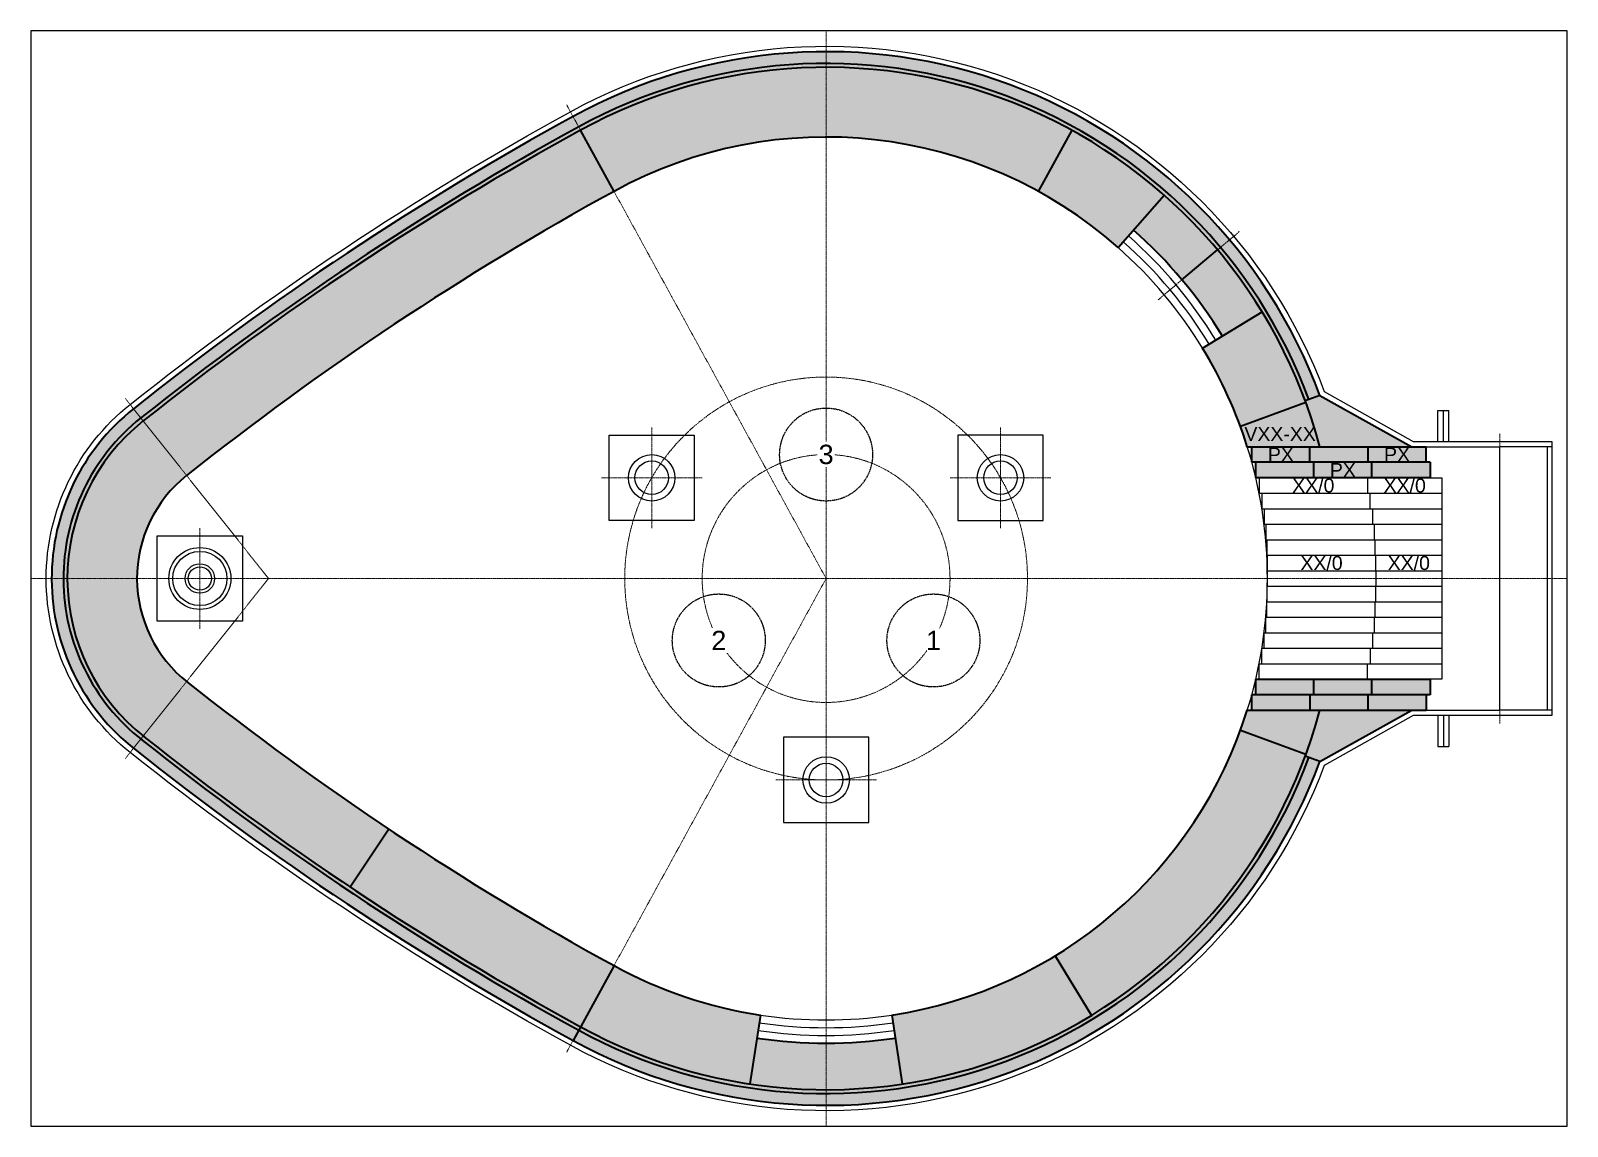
# Model space of a CAD drawing. Header units: millimetres. Extents: x 0 to 66028, y -12917 to 11698.
# Drawn here: x 22223 to 32143, y -12917 to -5847 of the extents above; entities that cross this region are included whole.
import ezdxf
from ezdxf.enums import TextEntityAlignment as Align

# ---------------------------------------------------------------- set-up
doc = ezdxf.new("R2010")
doc.units = ezdxf.units.MM
doc.linetypes.add('AM_DIN_G_W050', pattern=[13.75, 9.75, -1.5, 1, -1.5])
doc.layers.add('AM_VIEWS', color=1, linetype='Continuous', lineweight=25, plot=False)
for name, color, linetype, lineweight, true_color in [('BACKFILLING MIX', 5, 'Continuous', 25, 0x0000ff), ('BURNER AREA', 7, 'Continuous', 25, 0xffbf7f), ('HOTSPOT', 30, 'Continuous', 25, 0xff7f00), ('PERMANENT LINING', 7, 'Continuous', 25, 0xabab54), ('RAMMING MIX', 7, 'Continuous', 25, 0x007f1f), ('SLAG ZONE', 7, 'Continuous', 25, 0xff7f7f)]:
    doc.layers.add(name, color=color, linetype=linetype, lineweight=lineweight, true_color=true_color)
for name, color, linetype, lineweight in [('Kontur_018', 4, 'Continuous', 25), ('Kontur_025', 3, 'Continuous', 25), ('Kontur_035', 2, 'Continuous', 35), ('Mitte_018', 4, 'AM_DIN_G_W050', 18), ('Mitte_025', 3, 'AM_DIN_G_W050', 25)]:
    doc.layers.add(name, color=color, linetype=linetype, lineweight=lineweight)
doc.layers.add('Text_3', color=2, linetype='Continuous')
doc.layers.add('Text_5', color=1, linetype='Continuous')
doc.styles.get("Standard").update_dxf_attribs({"font": 'arial.ttf'})

msp = doc.modelspace()

# ---------------------------------------------------------------- hatches: boundary and pattern name
at = {"layer": 'BACKFILLING MIX'}
h = msp.add_hatch(color=256, dxfattribs=at)
h.dxf.hatch_style = 2
h.paths.add_polyline_path([(22948.98300027667, -8365.021584944918), (22933.42147100504, -8345.455317883263, 0.2285893711791369), (22433.5600612163, -9381.684821480118), (22458.5600612163, -9381.684821480118, -0.2285893711792085)])
h.paths.add_polyline_path([(25772.09322162315, -6488.642149730356), (25760.07757342399, -6466.71900672009, 0.04266508979177508), (22933.42147100503, -8345.455317883256), (22948.98300027667, -8365.021584944916, -0.0426651029513539)])
h.paths.add_polyline_path([(27357.5600612163, -6082.684821480118), (27357.5600612163, -6057.684821480119, 0.1259919517822538), (25760.08214956816, -6466.716498874144), (25772.09687513711, -6488.640147509867, -0.1259919517822538)])
h.paths.add_polyline_path([(27357.5600612163, -6057.684821480119), (27357.5600612163, -6082.684821480118, -0.1259919517822545), (28943.0232472955, -6488.640147509872), (28955.03797286445, -6466.716498874149, 0.1259919517822545)])
h.paths.add_polyline_path([(28955.03797286445, -6466.716498874149), (28943.0232472955, -6488.640147509873, -0.1805664422306886), (30450.96605165574, -8235.281586002573), (30474.40804915832, -8226.594080429084, 0.1805664422306885)])
h = msp.add_hatch(color=256, dxfattribs=at)
h.dxf.hatch_style = 2
h.paths.add_polyline_path([(22948.98300027667, -10398.34805801532), (22933.42147100504, -10417.91432507697, -0.2285893711791369), (22433.5600612163, -9381.684821480118), (22458.5600612163, -9381.684821480118, 0.2285893711792085)])
h.paths.add_polyline_path([(25772.09322162315, -12274.72749322988), (25760.07757342399, -12296.65063624015, -0.04266508979177508), (22933.42147100503, -10417.91432507698), (22948.98300027667, -10398.34805801532, 0.0426651029513539)])
h.paths.add_polyline_path([(27357.5600612163, -12680.68482148012), (27357.5600612163, -12705.68482148012, -0.1259919517822538), (25760.08214956816, -12296.65314408609), (25772.09687513711, -12274.72949545037, 0.1259919517822538)])
h.paths.add_polyline_path([(27357.5600612163, -12705.68482148012), (27357.5600612163, -12680.68482148012, 0.1259919517822545), (28943.0232472955, -12274.72949545036), (28955.03797286445, -12296.65314408609, -0.1259919517822545)])
h.paths.add_polyline_path([(28955.03797286445, -12296.65314408609), (28943.0232472955, -12274.72949545036, 0.1805664422306886), (30450.96605165574, -10528.08805695766), (30474.40804915832, -10536.77556253115, -0.1805664422306885)])
at = {"layer": 'BURNER AREA'}
h = msp.add_hatch(color=256, dxfattribs=at)
h.dxf.hatch_style = 2
edge = h.paths.add_edge_path()
edge.add_arc((27357.56006120815, -9381.684821477202), 2999.000000004703, 402.8560347772316, 405.7120695544562)
edge.add_line((29451.65531705123, -7234.881137046856), (29661.13466908588, -7020.129184620008))
edge.add_arc((27357.56006121202, -9381.68482147337), 3298.999999999259, 402.8560347772283, 405.71206955445814, ccw=False)
edge.add_line((29775.94158195442, -7137.841729782956), (29556.02207415724, -7341.889297987648))
edge = h.paths.add_edge_path()
edge.add_arc((27357.56006121208, -9381.684821473164), 2998.999999999067, 405.7120695544563, 408.5681043316864)
edge.add_line((29342.08634582924, -7133.206130078021), (29540.60514722481, -6908.283286657294))
edge.add_arc((27357.56006121245, -9381.6848214728), 3298.999999998547, 405.7120695544566, 408.5681043316871, ccw=False)
edge.add_line((29661.13466908588, -7020.129184620009), (29451.65531705123, -7234.881137046855))
edge = h.paths.add_edge_path()
edge.add_arc((27357.56006120991, -9381.68482147531), 2999.000000002121, 400.0000000000009, 402.856034777228)
edge.add_line((29556.02207415724, -7341.889297987645), (29775.94158195442, -7137.841729782955))
edge.add_arc((27357.56006121134, -9381.684821474026), 3299.000000000198, 399.9999999999997, 402.8560347772286, ccw=False)
edge.add_line((29884.74067906101, -7261.128497118019), (29654.92734612532, -7453.964780023977))
edge = h.paths.add_edge_path()
edge.add_arc((27357.56006120981, -9381.684821475186), 2999.000000002122, 397.1439652227708, 399.9999999999978)
edge.add_line((29654.92734612532, -7453.964780023975), (29884.74067906101, -7261.128497118017))
edge.add_arc((27357.56006121132, -9381.684821473997), 3299.000000000199, 397.1439652227702, 399.9999999999991, ccw=False)
edge.add_line((29987.26167843202, -7389.683213947506), (29748.12542951836, -7570.829161888674))
edge = h.paths.add_edge_path()
edge.add_arc((27357.56006121004, -9381.68482147492), 2999.000000001776, 394.287930445542, 397.1439652227694)
edge.add_line((29748.12542951837, -7570.829161888674), (29987.26167843203, -7389.683213947506))
edge.add_arc((27357.56006120733, -9381.684821476842), 3299.000000005095, 394.2879304455429, 397.1439652227677, ccw=False)
edge.add_line((30083.2498943321, -7523.186520795918), (29835.38479886797, -7692.192125586274))
edge = h.paths.add_edge_path()
edge.add_arc((27357.56006121229, -9381.684821473415), 2998.999999999066, 391.4318956683123, 394.2879304455425)
edge.add_line((29835.38479886797, -7692.192125586274), (30083.2498943321, -7523.186520795921))
edge.add_arc((27357.56006121272, -9381.68482147312), 3298.999999998546, 391.4318956683117, 394.2879304455422, ccw=False)
edge.add_line((30172.46686996215, -7661.306764752308), (29916.48868183691, -7817.752177609678))
h = msp.add_hatch(color=256, dxfattribs=at)
h.dxf.hatch_style = 2
edge = h.paths.add_edge_path()
edge.add_arc((27357.56006121591, -9381.684821475426), 2999.000000004703, 272.8560347772322, 275.7120695544568)
edge.add_line((27656.04861018186, -12365.79366435707), (27685.90741801436, -12664.30405210735))
edge.add_arc((27357.56006121635, -9381.684821480856), 3298.999999999259, 272.8560347772289, 275.7120695544587, ccw=False)
edge.add_line((27521.93791580863, -12676.58708420653), (27506.98994479387, -12376.95971869639))
edge = h.paths.add_edge_path()
edge.add_arc((27357.56006121647, -9381.684821481038), 2998.999999999067, 275.7120695544569, 278.568104331687)
edge.add_line((27804.36576138201, -12347.21439750856), (27849.06122988808, -12643.86623905859))
edge.add_arc((27357.56006121651, -9381.684821481555), 3298.999999998547, 275.71206955445723, 278.56810433168766, ccw=False)
edge.add_line((27685.90741801436, -12664.30405210735), (27656.04861018186, -12365.79366435707))
edge = h.paths.add_edge_path()
edge.add_arc((27357.56006121622, -9381.684821477997), 2999.000000002121, 270.0000000000015, 272.8560347772286)
edge.add_line((27506.98994479387, -12376.9597186964), (27521.93791580863, -12676.58708420653))
edge.add_arc((27357.56006121629, -9381.684821479917), 3299.000000000198, 270.0000000000003, 272.8560347772292, ccw=False)
edge.add_line((27357.5600612163, -12680.68482148012), (27357.5600612163, -12380.68482148012))
edge = h.paths.add_edge_path()
edge.add_arc((27357.56006121638, -9381.684821477997), 2999.000000002122, 267.1439652227714, 269.9999999999985)
edge.add_line((27357.5600612163, -12380.68482148012), (27357.5600612163, -12680.68482148012))
edge.add_arc((27357.56006121632, -9381.684821479917), 3299.000000000199, 267.1439652227708, 269.99999999999966, ccw=False)
edge.add_line((27193.18220662397, -12676.58708420653), (27208.13017763873, -12376.9597186964))
edge = h.paths.add_edge_path()
edge.add_arc((27357.56006121644, -9381.684821478346), 2999.000000001776, 264.2879304455426, 267.14396522277)
edge.add_line((27208.13017763873, -12376.9597186964), (27193.18220662397, -12676.58708420653))
edge.add_arc((27357.56006121671, -9381.684821475035), 3299.000000005095, 264.2879304455435, 267.1439652227683, ccw=False)
edge.add_line((27029.21270441825, -12664.30405210735), (27059.07151225075, -12365.79366435707))
edge = h.paths.add_edge_path()
edge.add_arc((27357.56006121614, -9381.684821481038), 2998.999999999066, 261.431895668313, 264.2879304455431)
edge.add_line((27059.07151225075, -12365.79366435707), (27029.21270441825, -12664.30405210735))
edge.add_arc((27357.5600612161, -9381.684821481555), 3298.999999998546, 261.43189566831234, 264.28793044554277, ccw=False)
edge.add_line((26866.05889254452, -12643.86623905859), (26910.7543610506, -12347.21439750856))
at = {"layer": 'HOTSPOT'}
h = msp.add_hatch(color=256, dxfattribs=at)
h.dxf.hatch_style = 2
h.paths.add_polyline_path([(27357.5600612163, -6082.684821480118, 0.1259919517822538), (25772.09687513711, -6488.640147509866), (25988.36193537847, -6883.265822953235, -0.1259919517822521), (27357.5600612163, -6532.684821480354)])
h.paths.add_polyline_path([(27357.5600612163, -6082.684821480118), (27357.5600612163, -6532.684821480354, -0.1259919517822581), (28726.75818705426, -6883.265822953015), (28943.0232472955, -6488.640147509872, 0.1259919517822544)])
h = msp.add_hatch(color=256, dxfattribs=at)
h.dxf.hatch_style = 2
h.paths.add_polyline_path([(30032.30442214306, -8400.591755715972, -0.01214997571306803), (30076.80646417429, -8531.684821480118), (30106.0689296757, -8531.684821480118), (30481.0689296757, -8531.684821480118), (30545.17688260497, -8531.684821480118, 0.02274592400103046), (30454.78071642774, -8245.627951014718)])
h = msp.add_hatch(color=256, dxfattribs=at)
h.dxf.hatch_style = 2
h.paths.add_polyline_path([(30454.78071642774, -10517.74169194552), (30032.30442214305, -10362.77788724426, 0.012149975713068), (30076.80646417429, -10231.68482148012), (30106.0689296757, -10231.68482148012), (30481.0689296757, -10231.68482148012), (30545.17688260497, -10231.68482148012, -0.02274592400103045)])
h = msp.add_hatch(color=256, dxfattribs=at)
h.dxf.hatch_style = 2
edge = h.paths.add_edge_path()
edge.add_line((28836.65532031975, -11816.65468053322), (29070.27865011854, -12201.25855437464))
edge.add_arc((27357.5600612163, -9381.684821480118), 3299, 301.2761209147052, 339.8570225572809)
edge.add_line((30454.78071642774, -10517.74169194552), (30032.30442214306, -10362.77788724426))
edge.add_arc((27357.56006121658, -9381.684821480154), 2848.999999999717, 301.27612091470075, 339.85702255727966, ccw=False)
h = msp.add_hatch(color=256, dxfattribs=at)
h.dxf.hatch_style = 2
h.paths.add_polyline_path([(24534.696811867, -10998.73696466229), (24284.7976673245, -11372.97007056945, 0.02186222546466321), (25772.09322162314, -12274.72749322988), (25988.37488921266, -11880.11091903667, -0.02186246779716635)])
at = {"layer": 'PERMANENT LINING'}
h = msp.add_hatch(color=256, dxfattribs=at)
h.dxf.hatch_style = 2
h.paths.add_polyline_path([(28991.56273859408, -6400.068607021545), (28955.03797286445, -6466.716498874148, -0.1805664422306888), (30474.40804915832, -8226.594080429084), (30545.67172156614, -8200.184063485678, 0.1805664422306887)])
h.paths.add_polyline_path([(27357.5600612163, -5981.684821480118), (27357.5600612163, -6057.684821480119, -0.1259919517822546), (28955.03797286445, -6466.71649887415), (28991.56273859408, -6400.068607021545, 0.1259919517822545)])
h.paths.add_polyline_path([(27357.5600612163, -5981.684821480118, 0.1259919517822537), (25723.55738383854, -6400.06860702154), (25760.08214956816, -6466.716498874144, -0.1259919517822538), (27357.5600612163, -6057.684821480119)])
h.paths.add_polyline_path([(25760.07757342399, -6466.71900672009), (25723.5500028987, -6400.072651969182, 0.04266504998868151), (22886.11442201926, -8285.973866015835), (22933.42147100503, -8345.455317883261, -0.04266508979177516)])
h.paths.add_polyline_path([(22933.42147100503, -8345.455317883265), (22886.11442201926, -8285.973866015833, 0.228589371178936), (22357.5600612163, -9381.684821480118), (22433.5600612163, -9381.684821480118, -0.2285893711791365)])
h = msp.add_hatch(color=256, dxfattribs=at)
h.dxf.hatch_style = 2
h.paths.add_polyline_path([(28991.56273859408, -12363.30103593869), (28955.03797286445, -12296.65314408609, 0.1805664422306888), (30474.40804915832, -10536.77556253115), (30545.67172156614, -10563.18557947456, -0.1805664422306887)])
h.paths.add_polyline_path([(27357.5600612163, -12781.68482148012), (27357.5600612163, -12705.68482148012, 0.1259919517822546), (28955.03797286445, -12296.65314408609), (28991.56273859408, -12363.30103593869, -0.1259919517822545)])
h.paths.add_polyline_path([(27357.5600612163, -12781.68482148012, -0.1259919517822537), (25723.55738383854, -12363.3010359387), (25760.08214956816, -12296.65314408609, 0.1259919517822538), (27357.5600612163, -12705.68482148012)])
h.paths.add_polyline_path([(25760.07757342399, -12296.65063624015), (25723.5500028987, -12363.29699099105, -0.04266504998868151), (22886.11442201926, -10477.3957769444), (22933.42147100503, -10417.91432507697, 0.04266508979177516)])
h.paths.add_polyline_path([(22933.42147100503, -10417.91432507697), (22886.11442201926, -10477.3957769444, -0.228589371178936), (22357.5600612163, -9381.684821480118), (22433.5600612163, -9381.684821480118, 0.2285893711791365)])
at = {"layer": 'RAMMING MIX'}
h = msp.add_hatch(color=256, dxfattribs=at)
h.dxf.hatch_style = 1
h.paths.add_polyline_path([(30545.67172156614, -8200.18406348568), (30450.96605165574, -8235.281586002573, -0.02358201928770044), (30545.17688260497, -8531.684821480118), (31020.5495935701, -8531.684821480118), (31139.18367301082, -8531.684821480118)])
h = msp.add_hatch(color=256, dxfattribs=at)
h.dxf.hatch_style = 1
h.paths.add_polyline_path([(30545.67172156614, -10563.18557947456), (30450.96605165574, -10528.08805695766, 0.02358201928770044), (30545.17688260497, -10231.68482148012), (31020.5495935701, -10231.68482148012), (31139.18367301082, -10231.68482148012)])
at = {"layer": 'SLAG ZONE'}
h = msp.add_hatch(color=256, dxfattribs=at)
h.dxf.hatch_style = 2
h.paths.add_polyline_path([(25988.36193537829, -6883.265822952912), (25772.09687513711, -6488.640147509865, 0.04266515538819999), (22948.98300027667, -8365.021584944912), (23229.09052716612, -8717.214392054708, -0.04266515538807818)])
h = msp.add_hatch(color=256, dxfattribs=at)
h.dxf.hatch_style = 2
h.paths.add_polyline_path([(30172.46686996693, -7661.306764758472), (29788.49958777917, -7895.974884044767, -0.04929707381931066), (30032.30442214306, -8400.591755715972), (30454.78071642774, -8245.627951014718, 0.04929707381932846)])
h.paths.add_polyline_path([(29540.60514722961, -6908.283286663514, 0.05550608090816108), (28943.0232472955, -6488.640147509872), (28726.75818705426, -6883.265822953015, -0.05550608090818791), (29242.82694513641, -7245.66755179483)])
h = msp.add_hatch(color=256, dxfattribs=at)
h.dxf.hatch_style = 2
h.paths.add_polyline_path([(23229.09052716612, -8717.21439205471), (22948.98300027667, -8365.021584944918, 0.2285893711792085), (22458.5600612163, -9381.684821480118), (22908.5600612163, -9381.684821480118, -0.2285893711812098)])
h = msp.add_hatch(color=256, dxfattribs=at)
h.dxf.hatch_style = 2
h.paths.add_polyline_path([(30131.42036772058, -8631.68482148012), (30506.42036772058, -8631.68482148012), (30506.42036772058, -8731.68482148012), (30131.42036772058, -8731.68482148012)])
h.paths.add_polyline_path([(30506.42036772058, -8631.68482148012), (30881.42036772058, -8631.68482148012), (30881.42036772058, -8731.68482148012), (30506.42036772058, -8731.68482148012)])
h.paths.add_polyline_path([(30881.42036772058, -8631.68482148012), (31256.42036772058, -8631.68482148012), (31256.42036772058, -8731.68482148012), (30881.42036772058, -8731.68482148012)])
h.paths.add_polyline_path([(30106.0689296757, -8531.684821480118), (30481.0689296757, -8531.684821480118), (30481.0689296757, -8631.684821480118), (30106.0689296757, -8631.684821480118)])
h.paths.add_polyline_path([(30481.0689296757, -8531.684821480118), (30856.0689296757, -8531.684821480118), (30856.0689296757, -8631.684821480118), (30481.0689296757, -8631.684821480118)])
h.paths.add_polyline_path([(30856.0689296757, -8531.684821480118), (31231.0689296757, -8531.684821480118), (31231.0689296757, -8631.684821480118), (30856.0689296757, -8631.684821480118)])
h = msp.add_hatch(color=256, dxfattribs=at)
h.dxf.hatch_style = 2
h.paths.add_polyline_path([(23229.09052716612, -10046.15525090553), (22948.98300027667, -10398.34805801532, -0.2285893711792085), (22458.5600612163, -9381.684821480118), (22908.5600612163, -9381.684821480118, 0.2285893711812098)])
h = msp.add_hatch(color=256, dxfattribs=at)
h.dxf.hatch_style = 2
h.paths.add_polyline_path([(23229.09052716612, -10046.15525090553), (22948.98300027667, -10398.34805801532, 0.02078349159968478), (24284.7976673245, -11372.97007056946), (24534.696811867, -10998.73696466228, -0.02078349159956049)])
h = msp.add_hatch(color=256, dxfattribs=at)
h.dxf.hatch_style = 2
h.paths.add_polyline_path([(30131.42036772058, -10131.68482148012), (30506.42036772058, -10131.68482148012), (30506.42036772058, -10031.68482148012), (30131.42036772058, -10031.68482148012)])
h.paths.add_polyline_path([(30506.42036772058, -10131.68482148012), (30881.42036772058, -10131.68482148012), (30881.42036772058, -10031.68482148012), (30506.42036772058, -10031.68482148012)])
h.paths.add_polyline_path([(30881.42036772058, -10131.68482148012), (31256.42036772058, -10131.68482148012), (31256.42036772058, -10031.68482148012), (30881.42036772058, -10031.68482148012)])
h.paths.add_polyline_path([(30106.0689296757, -10231.68482148012), (30481.0689296757, -10231.68482148012), (30481.0689296757, -10131.68482148012), (30106.0689296757, -10131.68482148012)])
h.paths.add_polyline_path([(30481.0689296757, -10231.68482148012), (30856.0689296757, -10231.68482148012), (30856.0689296757, -10131.68482148012), (30481.0689296757, -10131.68482148012)])
h.paths.add_polyline_path([(30856.0689296757, -10231.68482148012), (31231.0689296757, -10231.68482148012), (31231.0689296757, -10131.68482148012), (30856.0689296757, -10131.68482148012)])
h = msp.add_hatch(color=256, dxfattribs=at)
h.dxf.hatch_style = 2
h.paths.add_polyline_path([(28836.65532031975, -11816.65468053322, -0.01185035043943832), (28719.62173266495, -11884.00154866912), (28934.7595888082, -12279.24287097005, 0.01185035043943607), (29070.27865011854, -12201.25855437464)])
h.paths.add_polyline_path([(28719.62173266495, -11884.00154866912, -0.01246244773514617), (28593.24803578533, -11948.7602448958), (28788.42514654569, -12354.23021349439, 0.01246244773514615), (28934.7595888082, -12279.24287097005)])
h.paths.add_polyline_path([(28593.24803578533, -11948.7602448958, -0.01246244773514645), (28463.8046058521, -12007.14173551675), (28638.5361064089, -12421.83306978031, 0.01246244773514569), (28788.42514654569, -12354.23021349439)])
h.paths.add_polyline_path([(28463.8046058521, -12007.14173551675, -0.01246244773514649), (28331.61301010847, -12059.00098748547), (28485.46482723788, -12481.88349878869, 0.01246244773514603), (28638.5361064089, -12421.83306978031)])
h.paths.add_polyline_path([(28331.61301010847, -12059.00098748547, -0.01246244773514606), (28197.00164287341, -12104.20917049595), (28329.59157328614, -12534.23232144633, 0.0124624477351456), (28485.46482723788, -12481.88349878869)])
h.paths.add_polyline_path([(28197.00164287341, -12104.20917049595, -0.01246244773514616), (28060.30490973464, -12142.65397702676), (28171.30356955683, -12578.74949124106, 0.01246244773514597), (28329.59157328614, -12534.23232144633)])
h.paths.add_polyline_path([(28060.30490973464, -12142.65397702676, -0.0124624477351458), (27921.86239680831, -12174.23990133877), (28010.99403984676, -12615.32441728717, 0.01246244773514578), (28171.30356955683, -12578.74949124106)])
h.paths.add_polyline_path([(27921.86239680831, -12174.23990133877, -0.01246244773514589), (27782.01802712894, -12198.88847673335), (27849.06122988808, -12643.86623905859, 0.01246244773514566), (28010.99403984676, -12615.32441728717)])
h.paths.add_polyline_path([(26933.10209530368, -12198.88847673327, -0.01246244773514561), (26793.25772562432, -12174.23990133867), (26704.12608258585, -12615.32441728717, 0.0124624477351457), (26866.05889254452, -12643.86623905859)])
h.paths.add_polyline_path([(26793.25772562432, -12174.23990133867, -0.01246244773514529), (26654.815212698, -12142.65397702664), (26543.81655287577, -12578.74949124106, 0.01246244773514593), (26704.12608258585, -12615.32441728717)])
h.paths.add_polyline_path([(26654.815212698, -12142.65397702664, -0.01246244773514567), (26518.11847955925, -12104.20917049581), (26385.52854914646, -12534.23232144633, 0.01246244773514589), (26543.81655287577, -12578.74949124106)])
h.paths.add_polyline_path([(26518.11847955925, -12104.20917049581, -0.01246244773514548), (26383.5071123242, -12059.00098748531), (26229.65529519473, -12481.88349878869, 0.01246244773514569), (26385.52854914646, -12534.23232144633)])
h.paths.add_polyline_path([(26383.5071123242, -12059.00098748531, -0.01246244773514573), (26251.31551658058, -12007.14173551656), (26076.58401602371, -12421.83306978031, 0.01246244773514595), (26229.65529519473, -12481.88349878869)])
h.paths.add_polyline_path([(26251.31551658058, -12007.14173551656, -0.0124624477351454), (26121.87208664737, -11948.76024489559), (25926.69497588692, -12354.23021349439, 0.01246244773514562), (26076.58401602371, -12421.83306978031)])
h.paths.add_polyline_path([(26121.87208664737, -11948.76024489559, -0.01317480855680788), (25988.37488922855, -11880.11091900767), (25772.0932216242, -12274.72749322795, 0.0131764207548456), (25926.69497588692, -12354.23021349439)])

# ---------------------------------------------------------------- linework, layer by layer
at = {"layer": 'AM_VIEWS'}
msp.add_lwpolyline([(22222.5600612163, -12916.68482148012), (32142.5600612163, -12916.68482148012), (32142.56006121629, -5846.684821480116), (22222.5600612163, -5846.684821480119)], close=True, dxfattribs=at)
at = {"layer": 'Kontur_018'}
for p, q in [((31307.5600612163, -8296.684821480118), (31377.5600612163, -8296.684821480118)), ((31307.5600612163, -8496.684821480118), (31307.5600612163, -8296.684821480118)), ((31342.5600612163, -8496.684821480118), (31342.5600612163, -8296.684821480118)), ((31377.5600612163, -8496.684821480118), (31377.5600612163, -8296.684821480118)), ((32042.5600612163, -8531.684821480118), (31707.5600612163, -8531.684821480096)), ((32011.8096521319, -8531.684821480118), (32011.8096521319, -10231.68482148012)), ((31307.5600612163, -10266.68482148012), (31307.5600612163, -10466.68482148012)), ((31342.5600612163, -10266.68482148012), (31342.5600612163, -10466.68482148012)), ((31377.5600612163, -10266.68482148012), (31377.5600612163, -10466.68482148012)), ((32042.5600612163, -10231.68482148012), (31707.56006121631, -10231.68482148012)), ((31307.5600612163, -10466.68482148012), (31377.5600612163, -10466.68482148012))]:
    msp.add_line(p, q, dxfattribs=at)
at = {"layer": 'Kontur_025'}
for p, q in [((31231.0689296757, -8531.684821480118), (31707.5600612163, -8531.684821480118)), ((31707.5600612163, -10231.68482148012), (31707.5600612163, -8531.684821480118)), ((30152.96718719991, -8731.684821480088), (30152.96718719991, -8831.684821480088)), ((30852.96718719992, -8731.684821480118), (30852.96718719992, -8831.684821480118)), ((31256.42036772058, -8731.684821480094), (31333.27144793364, -8731.684821480094)), ((31333.27144793364, -8731.68482148009), (31333.27144793363, -10031.6848214801)), ((30152.96718719991, -8831.684821480088), (31333.27144793364, -8831.684821480154)), ((30170.7968091634, -8831.684821480088), (30170.7968091634, -8931.684821480088)), ((30870.79680916341, -8931.684821480118), (30870.79680916341, -8831.684821480118)), ((30170.7968091634, -8931.684821480088), (31333.27144793363, -8931.684821480154)), ((30184.97955609144, -8931.684821480088), (30184.97955609144, -9031.684821480088)), ((30884.97955609145, -8931.684821480118), (30884.97955609145, -9031.684821480118)), ((30184.97955609144, -9031.684821480088), (31333.27144793364, -9031.684821480156)), ((30195.57010348183, -9031.684821480088), (30195.57010348183, -9131.684821480088)), ((30895.57010348184, -9031.684821480118), (30895.57010348184, -9131.684821480118)), ((30195.57010348183, -9131.684821480088), (31333.27144793364, -9131.684821480154)), ((30202.60856695394, -9131.684821480088), (30202.60856695394, -9231.684821480088)), ((30902.60856695395, -9231.684821480118), (30902.60856695395, -9131.684821480118)), ((30202.60856695394, -9231.684821480088), (31333.27144793363, -9231.684821480154)), ((30206.12127698822, -9231.68482148003), (30206.12127698822, -9331.68482148003)), ((30906.12127698823, -9331.68482148006), (30906.12127698823, -9231.68482148006)), ((30206.12127698822, -9331.68482148003), (31333.27144793364, -9331.684821480098)), ((30206.5600612163, -9431.684821480147), (30206.5600612163, -9331.684821480147)), ((30906.56006121631, -9331.684821480118), (30906.56006121631, -9431.684821480118)), ((30206.12127698822, -9531.684821480205), (30206.12127698822, -9431.684821480205)), ((30206.12127698822, -9431.684821480205), (31333.27144793363, -9431.684821480138)), ((30906.12127698823, -9531.684821480176), (30906.12127698823, -9431.684821480176)), ((30202.60856695394, -9631.684821480147), (30202.60856695394, -9531.684821480147)), ((30202.60856695394, -9531.684821480147), (31333.27144793363, -9531.684821480081)), ((30902.60856695395, -9631.684821480118), (30902.60856695395, -9531.684821480118)), ((30195.57010348183, -9731.684821480147), (30195.57010348183, -9631.684821480147)), ((30195.57010348183, -9631.684821480147), (31333.27144793363, -9631.684821480081)), ((30895.57010348184, -9631.684821480118), (30895.57010348184, -9731.684821480118)), ((30184.97955609144, -9731.684821480147), (31333.27144793363, -9731.68482148008)), ((30184.97955609144, -9831.684821480147), (30184.97955609144, -9731.684821480147)), ((30884.97955609145, -9731.684821480118), (30884.97955609145, -9831.684821480118)), ((30170.7968091634, -9831.684821480147), (31333.27144793363, -9831.68482148008)), ((30170.7968091634, -9931.684821480147), (30170.7968091634, -9831.684821480147)), ((30870.79680916341, -9831.684821480118), (30870.79680916341, -9931.684821480118)), ((30152.96718719991, -9931.684821480147), (31333.27144793363, -9931.684821480081)), ((30152.96718719991, -10031.68482148015), (30152.96718719991, -9931.684821480147)), ((30852.96718719992, -10031.68482148012), (30852.96718719992, -9931.684821480118)), ((31333.27144793363, -10031.6848214801), (31256.42036772058, -10031.6848214801)), ((31231.0689296757, -10231.68482148012), (31707.5600612163, -10231.68482148012))]:
    msp.add_line(p, q, dxfattribs=at)
for points in [[(25956.72703629654, -9006.684821480118), (25956.72703629654, -8456.684821480118), (26506.72703629654, -8456.684821480118), (26506.72703629654, -9006.684821480118)], [(28758.39308613607, -9006.684821480118), (28758.39308613607, -8456.684821480118), (28208.39308613607, -8456.684821480118), (28208.39308613607, -9006.684821480118)], [(23039.5597208192, -9106.684821480118), (23589.5597208192, -9106.684821480118), (23589.5597208192, -9656.684821480118), (23039.5597208192, -9656.684821480118)], [(27082.5600612163, -10956.68482148012), (27632.5600612163, -10956.68482148012), (27632.5600612163, -10406.68482148012), (27082.5600612163, -10406.68482148012)]]:
    msp.add_lwpolyline(points, close=True, dxfattribs=at)
for centre, radius in [((26231.72715360727, -8731.684821480118), 150), ((26231.72715360727, -8731.684821480118), 108.3679943862735), ((28483.39296882534, -8731.684821480118), 150), ((28483.39296882534, -8731.684821480118), 108.3679943862735), ((23314.55972081926, -9381.684821480118), 199.9999999999491), ((23314.55972081926, -9381.684821480118), 175.0000000000873), ((23314.55972081926, -9381.684821480118), 95.14981285086105), ((23314.55972081926, -9381.684821480118), 75), ((27357.55994390557, -10681.68482148012), 150), ((27357.55994390557, -10681.68482148012), 108.3679943862735)]:
    msp.add_circle(centre, radius, dxfattribs=at)
for centre, radius, start, end in [((27357.56006121149, -9381.684821473884), 2898.999999999999, 31.43189566848336, 48.56810433141906), ((27357.56006121149, -9381.684821473884), 2948.999999999999, 31.43189566848336, 48.56810433141906), ((27357.56006121657, -9381.684821480147), 2848.999999999734, 31.43189566831148, 48.56810433168636), ((27357.56006121657, -9381.684821480147), 2848.999999999734, 342.6414548664487, 17.35854513355249), ((13331.12061775814, -503.6784833994097), 20000, 327.6682939350089, 327.6683180468004), ((27357.56006121657, -9381.684821480147), 2848.999999999734, 261.4318956683072, 278.5681043316823), ((27357.5600612163, -9381.684821480118), 2948.999999999999, 261.4318956683125, 278.5681043316876), ((27357.5600612163, -9381.684821480118), 2898.999999999999, 261.4318956683125, 278.5681043316876)]:
    msp.add_arc(centre, radius, start, end, dxfattribs=at)
at = {"layer": 'Kontur_035'}
for p, q in [((25988.36193537981, -6883.265822951997), (25772.09687512976, -6488.640147513899)), ((28943.0232472955, -6488.640147509872), (28726.75818705426, -6883.265822953017)), ((29242.82694513622, -7245.667551795039), (29540.60514722955, -6908.283286663591)), ((29654.92734612531, -7453.964780023965), (29884.74067906101, -7261.128497118014)), ((29788.49958777938, -7895.974884044641), (30172.46686996732, -7661.306764758232)), ((30545.67172156613, -8200.18406348568), (30450.96605165574, -8235.281586002573)), ((30545.67172156614, -8200.18406348568), (31139.18367301082, -8531.684821480118)), ((30454.78071642774, -8245.627951014718), (30032.30442214305, -8400.591755715972)), ((30076.80646417429, -8531.684821480118), (31231.0689296757, -8531.684821480118)), ((30106.0689296757, -8631.684821480118), (30106.0689296757, -8531.684821480118)), ((30481.0689296757, -8631.684821480118), (30481.0689296757, -8531.684821480118)), ((30856.0689296757, -8631.684821480118), (30856.0689296757, -8531.684821480118)), ((31231.0689296757, -8631.684821480118), (31231.0689296757, -8531.684821480118)), ((31256.42036772057, -8631.6848214801), (30106.0689296757, -8631.684821480118)), ((30131.42036772058, -8731.68482148012), (30131.42036772058, -8631.68482148012)), ((30506.42036772058, -8731.68482148012), (30506.42036772058, -8631.68482148012)), ((30881.42036772058, -8731.68482148012), (30881.42036772058, -8631.68482148012)), ((31256.42036772058, -8631.68482148012), (31256.42036772058, -8731.68482148012)), ((31256.42036772058, -8731.684821480154), (30131.42036772058, -8731.68482148012)), ((30131.42036772058, -10031.68482148012), (31256.42036772058, -10031.6848214801)), ((30131.42036772058, -10131.68482148012), (30131.42036772058, -10031.68482148012)), ((30506.42036772058, -10131.68482148012), (30506.42036772058, -10031.68482148012)), ((30881.42036772058, -10131.68482148012), (30881.42036772058, -10031.68482148012)), ((31256.42036772058, -10031.6848214801), (31256.42036772058, -10131.6848214801)), ((31256.42036772057, -10131.6848214801), (30106.0689296757, -10131.68482148012)), ((30106.0689296757, -10231.68482148012), (30106.0689296757, -10131.68482148012)), ((30481.0689296757, -10131.68482148012), (30481.0689296757, -10231.68482148012)), ((30856.0689296757, -10231.68482148012), (30856.0689296757, -10131.68482148012)), ((31231.0689296757, -10131.68482148012), (31231.0689296757, -10231.68482148012)), ((30076.80646417429, -10231.68482148012), (31231.0689296757, -10231.68482148011)), ((30545.67172156614, -10563.18557947456), (31139.18367301082, -10231.68482148012)), ((30454.78071642774, -10517.74169194552), (30032.30442214305, -10362.77788724426)), ((30545.67172156613, -10563.18557947456), (30450.96605165574, -10528.08805695766)), ((24534.696811867, -10998.73696466228), (24284.79766732451, -11372.97007056945)), ((25988.37488922855, -11880.11091900767), (25723.5500028987, -12363.29699099105)), ((28836.65532031975, -11816.65468053322), (29070.27865011854, -12201.25855437464)), ((26933.10209530367, -12198.8884767333), (26866.05889254452, -12643.86623905859)), ((27782.01802712894, -12198.8884767333), (27849.06122988808, -12643.86623905859))]:
    msp.add_line(p, q, dxfattribs=at)
for centre, radius, start, end in [((27357.5600612163, -9381.684821480118), 3399.999999999999, 20.33449359457553, 118.7238790853), ((27357.5600612163, -9381.684821480118), 3323.999999999999, 20.33449359463255, 118.7238790853), ((27357.5600612163, -9381.684821480118), 3298.999999999999, 14.93089440393122, 118.7238790853), ((35335.33783899408, -23938.98751560567), 20000, 118.7238790853, 128.4960858051424), ((35335.33783899408, -23938.98751560567), 19924, 118.7238790853, 128.4960858051424), ((35335.33783899408, -23938.98751560567), 19899, 118.7238790853, 128.4960858051424), ((27357.56006121657, -9381.684821480147), 2848.999999999734, 48.56810433168636, 118.72387908527), ((35335.33783899408, -23938.98751560567), 19449, 118.72387908527, 128.4960858051424), ((27357.56006121149, -9381.684821473884), 2998.999999999999, 31.43189566848336, 48.56810433141906), ((13331.12061775814, -18259.69115956083), 20000, 32.33168195314352, 32.33170606497851), ((27357.56006121657, -9381.684821480147), 2848.999999999734, 17.35854513355244, 31.43189566831148), ((23757.5600612163, -9381.684821480118), 1400, 128.4960858051424, 232.0479070279834), ((23757.5600612163, -9381.684821480118), 1324, 128.4960858051424, 232.0479070279834), ((23757.5600612163, -9381.684821480118), 1299, 128.4960858051424, 232.0479070279834), ((23757.5600612163, -9381.684821480118), 849, 128.4960858051424, 232.0479070279834), ((35335.33783899408, 5175.617872645435), 19449, 231.5039141948244, 241.2761209147449), ((27357.5600612163, -9381.684821480118), 3298.999999999999, 241.2761209147449, 345.0691055960688), ((27357.56006121657, -9381.684821480147), 2848.999999999734, 278.5681043316823, 342.6414548664488), ((35335.33783899408, 5175.617872645435), 19899, 231.5039141948244, 241.2761209147449), ((35335.33783899408, 5175.617872645435), 20000, 231.5039141948244, 241.2761209147449), ((35335.33783899408, 5175.617872645435), 19924, 231.5039141948244, 241.2761209147449), ((27357.5600612163, -9381.684821480118), 3399.999999999999, 241.2761209147449, 339.6655064054124), ((27357.5600612163, -9381.684821480118), 3323.999999999999, 241.2761209147449, 339.6655064054055), ((27357.56006121657, -9381.684821480147), 2848.999999999734, 241.276120914768, 261.4318956683073), ((27357.5600612163, -9381.684821480118), 2998.999999999999, 261.4318956683125, 278.5681043316876)]:
    msp.add_arc(centre, radius, start, end, dxfattribs=at)
at = {"layer": 'Mitte_018'}
for p, q in [((27357.5600612163, -12916.68482148012), (27357.5600612163, -5846.684821480118)), ((27357.5600612163, -9381.684821480116), (25682.70731689663, -6325.528201664165)), ((29501.71845750198, -7582.522301962452), (30027.22494548062, -7141.570001716183)), ((23757.56006124012, -9381.684821480118), (22833.20522250541, -8219.448557998468)), ((26231.72703629654, -9056.684821480118), (26231.72703629654, -8406.684821480118)), ((28483.39296882534, -9056.684821480118), (28483.39296882534, -8406.684821480118)), ((31707.5600612163, -10316.68482148012), (31707.5600612163, -8446.684821480118)), ((26556.72703629654, -8731.684821480118), (25906.72703629654, -8731.684821480118)), ((28808.39296882534, -8731.684821480118), (28158.39296882534, -8731.684821480118)), ((23314.5597208192, -9706.684821480118), (23314.5597208192, -9056.684821480118)), ((22222.5600612163, -9381.684821480118), (32142.5600612163, -9381.684821480118)), ((23757.56006124012, -9381.684821480118), (22833.2052224869, -10543.92108494703)), ((27357.5600612163, -9381.68482148012), (25682.70731689664, -12437.84144129607)), ((27682.5600612163, -10681.68482148012), (27032.5600612163, -10681.68482148012))]:
    msp.add_line(p, q, dxfattribs=at)
for centre, radius in [((27357.5600612163, -9381.68482148012), 1300), ((27357.5600612163, -9381.684821480118), 800)]:
    msp.add_circle(centre, radius, dxfattribs=at)
at = {"layer": 'Mitte_025'}
for centre in [(27357.5600612163, -8581.684821480118), (26664.73973818875, -9781.684821480118), (28050.38038424385, -9781.684821480118)]:
    msp.add_circle(centre, 300, dxfattribs=at)

# ---------------------------------------------------------------- texts
at = {"layer": 'Text_3'}
for s, p in [('VXX-XX', (30288.74065237401, -8449.108035732474)), ('PX', (30293.5689296757, -8581.684821480118)), ('PX', (31043.5689296757, -8581.684821480118)), ('PX', (30693.92036772058, -8681.68482148012)), ('XX/0', (30502.96718719992, -8781.684821480103)), ('XX/0', (31093.11931756678, -8781.684821480108)), ('XX/0', (30556.12127698822, -9281.684821480045)), ('XX/0', (31119.69636246093, -9281.684821480107))]:
    msp.add_text(s, height=90, dxfattribs=at).set_placement(p, align=Align.MIDDLE_CENTER)

# ---------------------------------------------------------------- next in the draw order: texts
at = {"layer": 'Text_5', "char_height": 125, "attachment_point": 5, "bg_fill": 3, "box_fill_scale": 1.15, "bg_fill_color": 256, "bg_fill_transparency": 0}
for s, width, insert in [('3', 75.17766952966372, (27357.5600612163, -8581.684821480118)), ('2', 77.50738188976378, (26664.73973818875, -9781.684821480118)), ('1', 45.00000000000001, (28050.38038424385, -9781.684821480118))]:
    msp.add_mtext_dynamic_manual_height_columns(s, width=width, gutter_width=35, heights=[0], dxfattribs=dict(at, insert=insert))

# ---------------------------------------------------------------- next in the draw order: linework, layer by layer
at = {"layer": 'Kontur_018'}
msp.add_lwpolyline([(32042.5600612163, -10266.68482148012), (31148.29564653648, -10266.68482148012), (30573.97315343754, -10587.46748024903, -0.4566416126820962), (25706.73676804362, -12393.99414402959, -0.04266515538809796), (22864.32828104904, -10504.78855083873, -0.4823848462707286), (22864.32828104903, -8258.581092121502, -0.04266515538809786), (25706.73676804361, -6369.375498930644, -0.4566416126820969), (30573.97315343754, -8175.902162711203), (31148.29564653648, -8496.684821480118), (32042.5600612163, -8496.684821480118)], format="xyb", close=True, dxfattribs=at)

doc.saveas('drawing.dxf')
